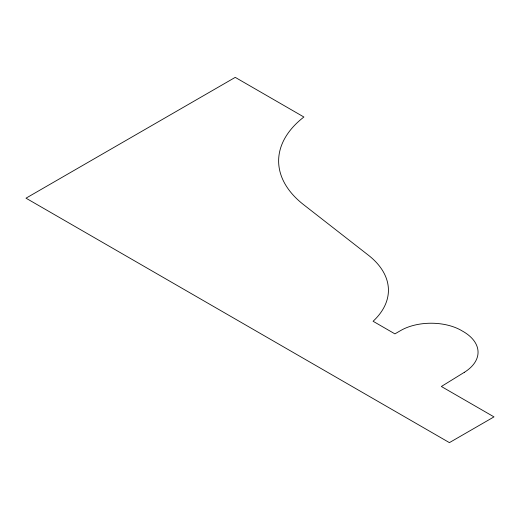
<?xml version="1.0" encoding="UTF-8"?>
<svg xmlns="http://www.w3.org/2000/svg" width="520" height="520" viewBox="0 0 520 520"><rect width="100%" height="100%" fill="white"/><g stroke="black" fill="none" stroke-linecap="round" stroke-linejoin="round"><path stroke-width="0.78" d="M464.301 372.333L441.363 386.49L494 416.884L449.41 442.631L26 198.178L235.242 77.37L303.901 117.013A127.29 73.489 0 0 0 303.615 204.685L368.44 255.242A101.849 58.806 0 0 1 373.087 321.262L394.914 333.873L400.803 330.473A42.855 24.739 0 0 1 462.339 331.026A50.863 29.367 0 0 1 464.301 372.333"/></g></svg>
